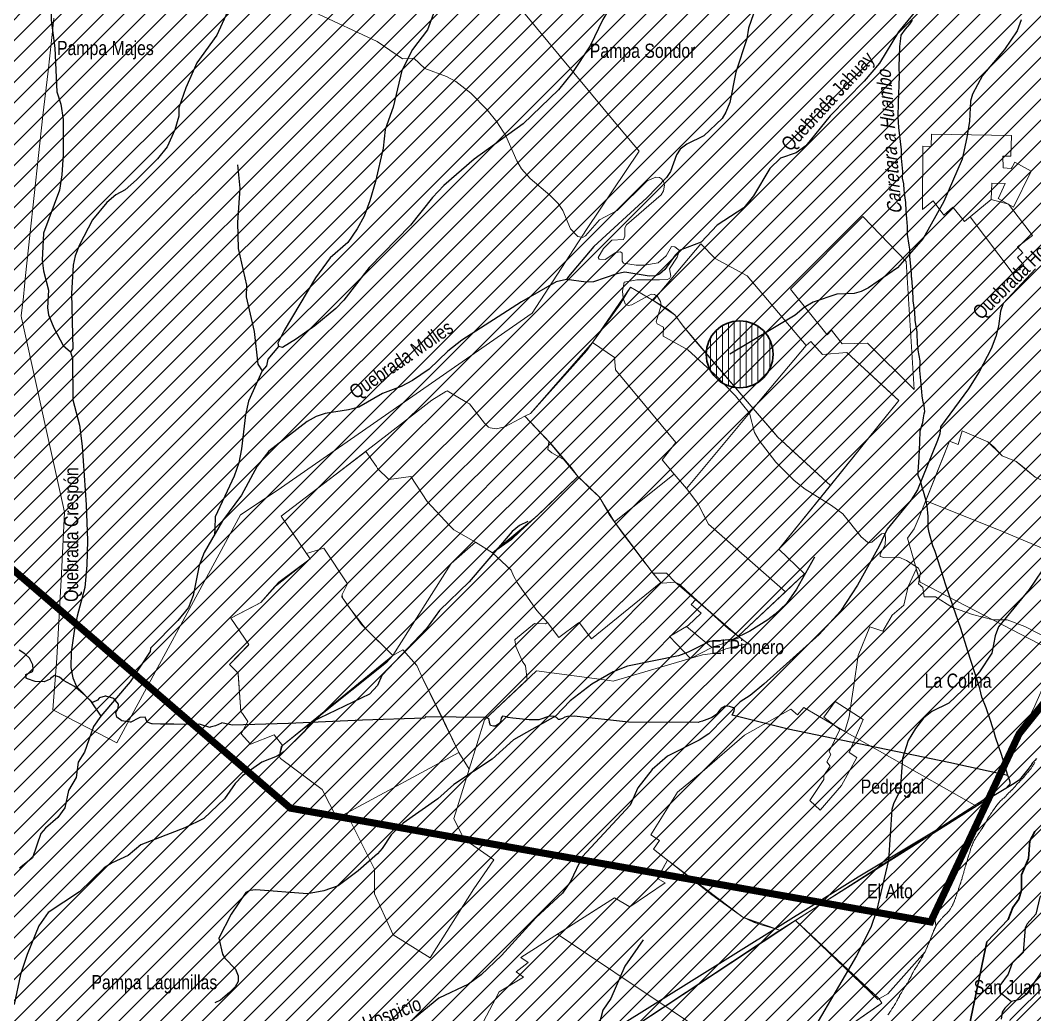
# Model space of a CAD drawing. Header units: feet. Extents: x -72 to 1107026, y -16 to 8357890.
# Drawn here: x 783136 to 804610, y 8184341 to 8205397 of the extents above; entities that cross this region are included whole.
import ezdxf

# ---------------------------------------------------------------- set-up
doc = ezdxf.new("R2010")
doc.units = ezdxf.units.FT
doc.header["$LTSCALE"] = 10
doc.header["$MEASUREMENT"] = 0
doc.linetypes.add('DASHED2', pattern=[0.375, 0.25, -0.125])
for name, color, linetype in [('AUTODEMA-inf. cofopri-Rural-PSAD', 190, 'CONTINUOUS'), ('FDO HUACAN-PERITO-COORD', 3, 'CONTINUOUS'), ('VIA-AFIRMADA', 20, 'CONTINUOUS'), ('VIA-ASFALTADA', 1, 'CONTINUOUS'), ('VIAS_SIN AFIRMAR', 31, 'CONTINUOUS')]:
    doc.layers.add(name, color=color, linetype=linetype)
for name, color, linetype, lineweight in [('CURVAS_PERU_500_PSAD-18', 23, 'CONTINUOUS', 5), ('digit-Peritaje_POLÍGONOS', 7, 'CONTINUOUS', 5), ('digit-Peritaje_POLÍGONOS2', 7, 'CONTINUOUS', 5), ('digit-Peritaje_SECCIÓN F', 7, 'CONTINUOUS', 5), ('Hidrografia-IGN-QUEBRADAS', 151, 'CONTINUOUS', 25), ('Hidrografia-IGN-RIOS', 162, 'CONTINUOUS', 30), ('INEI-DIS-AREQ', 252, 'CONTINUOUS', 9), ('Texto Toponimia IGN', 251, 'CONTINUOUS', 0), ('TEXTOS', 7, 'CONTINUOUS', 5)]:
    doc.layers.add(name, color=color, linetype=linetype, lineweight=lineweight)
doc.styles.add('ARIAL', font='arial.ttf')
doc.styles.add('SWILL721', font='swissi.ttf')

msp = doc.modelspace()

# ---------------------------------------------------------------- hatches: boundary and pattern name
at = {"layer": 'AUTODEMA-inf. cofopri-Rural-PSAD', "lineweight": 5}
h = msp.add_hatch(dxfattribs=at)
h.set_pattern_fill('ANSI31', color=256, scale=2500)
h.paths.add_polyline_path([(753238, 8156793), (753322, 8156780), (753238, 8156793), (761252, 8177664), (761485, 8177877), (761891, 8178033), (762006, 8178099), (762145, 8178160), (762278, 8178215), (762392, 8178274), (762497, 8178357), (762589, 8178469), (762675, 8178563), (762762, 8178662), (762856, 8178741), (762966, 8178847), (763062, 8178931), (763167, 8179043), (763215, 8179157), (763254, 8179284), (763292, 8179406), (763323, 8179543), (763341, 8179672), (763349, 8179797), (763400, 8179962), (763448, 8180102), (763499, 8180234), (763573, 8180363), (763635, 8180490), (763719, 8180589), (763826, 8180681), (763928, 8180774), (764019, 8180866), (764121, 8180950), (764228, 8181026), (764338, 8181097), (764444, 8181168), (764559, 8181213), (764712, 8181269), (764839, 8181335), (764956, 8181398), (765071, 8181451), (765175, 8181550), (765244, 8181660), (765315, 8181776), (765354, 8181893), (765389, 8182013), (765390, 8182140), (765377, 8182262), (765342, 8182396), (765286, 8182546), (765225, 8182684), (765197, 8182808), (765187, 8182943), (765170, 8183067), (765142, 8183205), (765114, 8183355), (765122, 8183484), (765143, 8183642), (765150, 8183779), (765168, 8183908), (765199, 8184028), (765243, 8184165), (765278, 8184310), (765332, 8184449), (765386, 8184576), (765432, 8184714), (765467, 8184853), (765513, 8184978), (765575, 8185115), (765661, 8185237), (765751, 8185338), (765852, 8185419), (765985, 8185503), (766099, 8185572), (766232, 8185655), (766299, 8185789), (767271, 8186800), (767271, 8186947), (767297, 8187069), (767333, 8187214), (767379, 8187334), (767466, 8187468), (767519, 8187582), (767578, 8187702), (767631, 8187831), (767690, 8187961), (767739, 8188095), (767779, 8188220), (767853, 8188349), (767930, 8188476), (768029, 8188550), (768144, 8188601), (768268, 8188621), (768396, 8188684), (768525, 8188666), (768648, 8188684), (768729, 8188803), (768760, 8188933), (768775, 8189055), (768816, 8189187), (768865, 8189314), (768913, 8189448), (768946, 8189596), (769010, 8189708), (769110, 8189804), (769242, 8189855), (769369, 8189839), (769435, 8190402), (769242, 8190676), (768955, 8190796), (768850, 8191044), (768727, 8191405), (768791, 8192051), (769355, 8193016), (769774, 8193584), (769715, 8193854), (770015, 8194180), (770358, 8194460), (770593, 8194855), (771149, 8195508), (771339, 8195882), (771620, 8196321), (772139, 8196529), (772271, 8196571), (772518, 8196829), (772893, 8197299), (773001, 8197468), (773083, 8197912), (773128, 8198271), (773053, 8198668), (772961, 8199048), (772784, 8199431), (772552, 8199747), (772403, 8199923), (772344, 8200269), (772420, 8200524), (772438, 8201124), (772378, 8201509), (772320, 8201525), (771949, 8202389), (771948, 8203291), (771835, 8204086), (771949, 8205175), (771912, 8205868), (771936, 8206678), (771927, 8207524), (771977, 8207815), (772140, 8208229), (772310, 8208881), (772199, 8209183), (771898, 8209610), (771718, 8210093), (771643, 8210618), (770734, 8212243), (770420, 8212760), (770332, 8213330), (770439, 8213909), (770573, 8214159), (770693, 8214428), (770826, 8214682), (770933, 8214964), (771027, 8215231), (771060, 8215528), (771028, 8215800), (771023, 8215945), (771008, 8216090), (770944, 8216217), (770904, 8216392), (770519, 8217145), (770239, 8217796), (770023, 8218086), (769663, 8218545), (769449, 8218924), (769225, 8219439), (769296, 8219810), (769534, 8220281), (769800, 8220721), (770123, 8220961), (770236, 8221108), (770301, 8221212), (770355, 8221316), (770388, 8221417), (770506, 8221516), (770614, 8221596), (770683, 8221720), (770695, 8221911), (770696, 8222074), (770699, 8222211), (770790, 8222424), (770811, 8222568), (770823, 8222774), (770781, 8222973), (770744, 8223095), (770724, 8223248), (770687, 8223365), (770609, 8223513), (770566, 8223607), (770536, 8223648), (770519, 8223803), (770420, 8224061), (770417, 8224114), (770411, 8224346), (770326, 8224585), (770246, 8224784), (770250, 8224878), (770152, 8225049), (770105, 8225286), (769944, 8225912), (769917, 8226101), (769939, 8226683), (769870, 8226978), (769847, 8227388), (769974, 8227697), (770102, 8227836), (770156, 8227935), (770134, 8228072), (770014, 8228391), (770087, 8228555), (770259, 8228867), (770494, 8228977), (770568, 8228972), (770670, 8228991), (770967, 8229392), (771170, 8229797), (771390, 8230281), (771541, 8230796), (771638, 8231110), (771649, 8231265), (771605, 8231522), (771627, 8231763), (771687, 8231964), (771722, 8232157), (771735, 8232337), (771693, 8232515), (771625, 8232625), (771600, 8233022), (771587, 8233284), (771570, 8233434), (771556, 8233673), (771538, 8233961), (771479, 8234294), (771495, 8234446), (771537, 8234647), (771589, 8234753), (771628, 8234908), (771626, 8235023), (771663, 8235221), (771705, 8235358), (771731, 8235452), (771806, 8235660), (771892, 8235916), (771915, 8235992), (771929, 8236129), (771913, 8236376), (771884, 8236602), (771862, 8236752), (771822, 8236938), (771796, 8237134), (771804, 8237182), (771883, 8237286), (771904, 8237405), (771913, 8237507), (771903, 8237629), (771894, 8237698), (771889, 8237802), (771827, 8237968), (771792, 8238039), (771813, 8238197), (771839, 8238311), (771838, 8238486), (771839, 8238639), (771824, 8238728), (771772, 8238886), (771717, 8239024), (771631, 8239192), (771615, 8239378), (771621, 8239502), (771614, 8239619), (771605, 8239731), (771569, 8239792), (771550, 8239932), (771551, 8240029), (771481, 8240238), (771522, 8240563), (771488, 8241022), (771468, 8241305), (820278, 8241691), (830577, 8202812), (830340, 8202672), (830000, 8202586), (829662, 8202548), (829318, 8202317), (829158, 8201793), (829053, 8201507), (828905, 8201367), (828322, 8201192), (827978, 8200961), (827919, 8200578), (827797, 8199716), (827643, 8199383), (827293, 8198961), (826996, 8198681), (826979, 8198104), (826868, 8197578), (826760, 8197196), (826743, 8196619), (826868, 8195942), (827189, 8195377), (827277, 8195085), (827159, 8194367), (827146, 8193935), (827234, 8193643), (827319, 8193256), (827453, 8192915), (827398, 8192676), (827291, 8192294), (827132, 8191818), (827119, 8191385), (827194, 8190661), (827090, 8190376), (826836, 8189950), (826722, 8189328), (826756, 8188846), (826641, 8188224), (826583, 8187889), (826334, 8187608), (826127, 8187133), (825918, 8186561), (825905, 8186129), (826032, 8185548), (825868, 8184879), (825858, 8184542), (825847, 8184158), (826032, 8183912), (826069, 8183526), (826047, 8182805), (826078, 8182227), (826108, 8181600), (826048, 8181217), (825801, 8180984), (825747, 8180793), (825636, 8180315), (825796, 8179204), (825684, 8178678), (825668, 8178149), (825657, 8177765), (825548, 8177335), (825244, 8176815), (825086, 8176386), (824977, 8175956), (824725, 8175579), (824520, 8175152), (824114, 8174443), (823712, 8173877), (823407, 8173357), (823324, 8172960), (823317, 8172729), (823307, 8172399), (823238, 8171852), (823314, 8171473), (823304, 8171154), (823327, 8170950), (823289, 8170632), (823310, 8170370), (823402, 8170016), (823586, 8169548), (823710, 8169280), (823662, 8168785), (823750, 8168195), (823303, 8168147), (822930, 8167996), (822690, 8167863), (822198, 8167624), (822071, 8167460), (821892, 8167381), (821672, 8167229), (821518, 8167084), (821383, 8166920), (821310, 8166661), (821229, 8166477), (821265, 8166226), (821329, 8166168), (821371, 8165998), (821374, 8165793), (821214, 8165770), (821034, 8165673), (820575, 8165630), (820470, 8165568), (820330, 8165544), (820169, 8165484), (819982, 8165480), (819805, 8165485), (819700, 8165414), (819649, 8165285), (819644, 8165108), (819667, 8164939), (819671, 8164762), (819732, 8164620), (819765, 8164469), (819741, 8164302), (819684, 8164248), (819479, 8164273), (819273, 8164260), (819038, 8164211), (818867, 8164134), (818823, 8164107), (818741, 8164036), (818708, 8164001), (818677, 8163932), (818710, 8163874), (818719, 8163764), (818731, 8163685), (818688, 8163660), (818637, 8163650), (818578, 8163656), (818522, 8163649), (818440, 8163596), (818419, 8163540), (818393, 8163433), (818298, 8163327), (818245, 8163363), (818164, 8163435), (818136, 8163489), (818129, 8163542), (818096, 8163606), (818046, 8163683), (817988, 8163732), (817894, 8163801), (817840, 8163741), (817832, 8163692), (817948, 8163198), (817963, 8163142), (817897, 8163112), (817789, 8163046), (817781, 8162998), (817730, 8162927), (817678, 8162897), (817592, 8162870), (817454, 8162902), (817393, 8162912), (817340, 8162910), (817312, 8162864), (817276, 8162829), (817252, 8162781), (817206, 8162736), (817116, 8162650), (817080, 8162604), (816998, 8162546), (816927, 8162529), (816831, 8162586), (816762, 8162655), (816699, 8162684), (816646, 8162707), (816575, 8162751), (816511, 8162744), (816411, 8162673), (816342, 8162595), (816313, 8162529), (816262, 8162412), (816108, 8162337), (816052, 8162315), (815981, 8162315), (815917, 8162285), (815807, 8162276), (815739, 8162310), (815638, 8162382), (815595, 8162443), (815534, 8162451), (815488, 8162492), (815433, 8162536), (815341, 8162496), (815286, 8162397), (815285, 8162290), (815182, 8162139), (815129, 8162124), (815020, 8162160), (814969, 8162143), (814915, 8162151), (814818, 8162129), (814661, 8162171), (814608, 8162204), (814465, 8162246), (814361, 8162265), (814167, 8162243), (813989, 8162194), (813856, 8162085), (813702, 8161985), (813124, 8161923), (812911, 8161706), (812856, 8161618), (812749, 8161540), (812492, 8161534), (812443, 8161524), (812367, 8161515), (812252, 8161510), (812150, 8161471), (812066, 8161443), (811936, 8161388), (811813, 8161338), (811757, 8161367), (811669, 8161438), (811510, 8161415), (811342, 8161337), (811245, 8161204), (811131, 8161124), (810849, 8161076), (810322, 8160943), (809995, 8160714), (809741, 8160678), (809493, 8160697), (809213, 8160705), (808932, 8160676), (808648, 8160621), (808530, 8160579), (808408, 8160546), (808227, 8160477), (808120, 8160465), (808005, 8160428), (807949, 8160451), (807748, 8160486), (807591, 8160502), (807337, 8160435), (807016, 8160247), (806896, 8160192), (806747, 8160074), (806681, 8160046), (806538, 8159999), (806377, 8159904), (806147, 8159906), (805415, 8159960), (805112, 8159977), (804565, 8160002), (804080, 8160025), (803956, 8160045), (803836, 8160005), (803684, 8159964), (803497, 8159761), (803367, 8159762), (803227, 8159787), (802920, 8159966), (802800, 8159994), (802680, 8160027), (802548, 8160058), (802424, 8160101), (802312, 8160152), (802195, 8160221), (802083, 8160290), (801956, 8160316), (801818, 8160295), (801688, 8160293), (801556, 8160247), (801423, 8160212), (801291, 8160159), (801159, 8160106), (800787, 8160136), (800463, 8160229), (800277, 8160263), (800072, 8160269), (799744, 8160251), (799483, 8160249), (799221, 8160248), (798949, 8160191), (798686, 8160152), (798410, 8160168), (798290, 8160204), (798148, 8160212), (798023, 8160253), (797876, 8160243), (797751, 8160192), (797611, 8160213), (797496, 8160274), (797323, 8160236), (797183, 8160081), (797053, 8159952), (796859, 8159878), (796714, 8159805), (796661, 8159693), (796625, 8159558), (796551, 8159432), (796413, 8159345), (796273, 8159351), (796136, 8159369), (796011, 8159432), (795892, 8159481), (795767, 8159545), (795647, 8159580), (795531, 8159639), (795391, 8159662), (795256, 8159634), (795083, 8159561), (794973, 8159508), (794881, 8159383), (794743, 8159228), (794634, 8159150), (794486, 8159150), (794377, 8159214), (794229, 8159227), (794087, 8159186), (793965, 8159158), (793830, 8159143), (793685, 8159172), (793580, 8159268), (793535, 8159388), (793533, 8159520), (793530, 8159657), (793548, 8159797), (793528, 8160067), (793457, 8160189), (793366, 8160285), (793249, 8160375), (793130, 8160431), (792862, 8160424), (792730, 8160378), (792470, 8160226), (792221, 8160229), (792150, 8160361), (792025, 8160394), (791895, 8160369), (791742, 8160344), (791615, 8160278), (791345, 8160296), (791121, 8160303), (791002, 8160353), (790927, 8160356), (790776, 8160295), (790573, 8160086), (790487, 8160014), (790335, 8159935), (790156, 8159875), (789933, 8159891), (789628, 8159994), (789403, 8160091), (789337, 8160215), (789139, 8160376), (788987, 8160391), (788855, 8160613), (788850, 8160750), (788898, 8160900), (788728, 8161037), (788593, 8161048), (788476, 8161094), (788331, 8161107), (788207, 8161079), (788072, 8161089), (787996, 8161188), (787900, 8161371), (787828, 8161534), (787714, 8161613), (787483, 8161754), (787368, 8161805), (787254, 8161881), (787122, 8161935), (787007, 8162011), (786888, 8162072), (786771, 8162121), (786667, 8162202), (786552, 8162248), (786425, 8162271), (786298, 8162223), (786203, 8162137), (786107, 8162061), (786051, 8162173), (786043, 8162338), (786150, 8162401), (786275, 8162485), (786339, 8162597), (786237, 8162665), (786110, 8162638), (785990, 8162577), (785868, 8162597), (785746, 8162615), (785622, 8162654), (785500, 8162672), (785362, 8162654), (785199, 8162603), (785082, 8162565), (784960, 8162540), (784835, 8162500), (784720, 8162436), (784596, 8162358), (784484, 8162277), (784379, 8162190), (784275, 8162114), (784160, 8162036), (784043, 8161954), (783938, 8161886), (783826, 8161812), (783699, 8161747), (783582, 8161693), (783449, 8161676), (783342, 8161607), (783271, 8161452), (783225, 8161328), (783179, 8161206), (783138, 8161082), (783097, 8160957), (783061, 8160830), (782974, 8160718), (782855, 8160675), (782725, 8160670), (782582, 8160648), (782463, 8160615), (782353, 8160549), (782259, 8160460), (782078, 8160260), (782029, 8160143), (781968, 8160031), (781907, 8159917), (781846, 8159810), (781751, 8159699), (781639, 8159610), (781573, 8159503), (781506, 8159396), (781422, 8159300), (781295, 8159285), (781170, 8159283), (781058, 8159227), (781035, 8159095), (780966, 8158947), (780910, 8158818), (780843, 8158678), (780719, 8158676), (780643, 8158773), (780548, 8158676), (780492, 8158534), (780489, 8158409), (780563, 8158292), (780456, 8158221), (780372, 8158130), (780275, 8158051), (780148, 8158062), (780033, 8158141), (779893, 8158142), (779769, 8158106), (779649, 8158042), (779555, 8157953), (779448, 8157872), (779391, 8157763), (779345, 8157649), (779294, 8157529), (779236, 8157415), (779123, 8157309), (778981, 8157250), (778859, 8157212), (778734, 8157164), (778607, 8157144), (778479, 8157144), (778332, 8157180), (778375, 8156898), (778164, 8156936), (778158, 8156802), (778130, 8156675), (778140, 8156545), (778112, 8156426), (778050, 8156319), (778063, 8156169), (777986, 8156065), (777961, 8155941), (777902, 8155786), (777843, 8155676), (777795, 8155562), (777705, 8155466), (777593, 8155359), (777509, 8155263), (777417, 8155159), (777305, 8155070), (777239, 8154938), (777216, 8154806), (777159, 8154686), (777093, 8154552), (777034, 8154440), (776983, 8154298), (776922, 8154161), (776873, 8154016), (776779, 8153937), (776659, 8153838), (776605, 8153711), (776592, 8153572), (776612, 8153434), (776630, 8153310), (776609, 8153183), (776586, 8153051), (776545, 8152921), (776515, 8152794), (776494, 8152637), (776486, 8152507), (776478, 8152344), (776437, 8152225), (776573, 8151681), (776106, 8151111), (775463, 8150015), (775273, 8149577), (775253, 8149427), (774951, 8149779), (774716, 8150004), (774511, 8150120), (774293, 8150189), (774009, 8150343), (773986, 8150653), (773898, 8150715), (773679, 8150366), (773524, 8150449), (773583, 8150865), (773302, 8151090), (773079, 8151190), (772903, 8151351), (772690, 8151485), (772613, 8151651), (772759, 8151759), (772737, 8151864), (772352, 8152136), (772085, 8152058), (771824, 8152119), (771653, 8152170), (771611, 8152333), (771212, 8152458), (770986, 8152496), (770745, 8152533), (770505, 8152618), (770212, 8152721), (769864, 8152789), (769676, 8152849), (769529, 8152895), (769298, 8152965), (769056, 8153020), (768826, 8153067), (768593, 8153122), (768350, 8153228), (768122, 8153296), (767859, 8153352), (767629, 8153412), (767406, 8153493), (767171, 8153558), (766938, 8153643), (766714, 8153723), (766443, 8153849), (766241, 8153940), (766040, 8153990), (765798, 8154065), (765568, 8154146), (765335, 8154198), (765105, 8154273), (764987, 8154344), (764570, 8154454), (764357, 8154514), (764080, 8154590), (763867, 8154638), (763662, 8154698), (763479, 8154729), (763070, 8154817), (762778, 8154929), (762461, 8154975), (762334, 8155019), (762093, 8155094), (761838, 8155171), (761596, 8155180), (761345, 8155237), (761116, 8155269), (760846, 8155361), (760587, 8155419), (760351, 8155487), (760119, 8155512), (759916, 8155493), (759629, 8155574), (759372, 8155594), (759166, 8155611), (758956, 8155664), (758687, 8155803), (758456, 8155889), (758210, 8155960), (757946, 8156005), (757689, 8156063), (757532, 8156107), (757276, 8156170), (757050, 8156236), (756864, 8156260), (756611, 8156328), (756385, 8156381), (756113, 8156398), (755975, 8156433), (755622, 8156463), (755391, 8156486), (755152, 8156526), (754896, 8156606), (754586, 8156660), (754380, 8156712), (754159, 8156752), (753964, 8156794), (753322, 8156780)])
at = {"layer": 'TEXTOS', "lineweight": 5}
h = msp.add_hatch(dxfattribs=at)
h.set_pattern_fill('ANSI31', color=256, scale=1000, angle=45)
edge = h.paths.add_edge_path()
edge.add_arc((798365, 8198325), 708, 0, 360)
edge = h.paths.add_edge_path()
edge.add_arc((796464, 8183249), 708, 0, 360)
edge = h.paths.add_edge_path()
edge.add_arc((808910, 8177298), 708, 0, 360)

# ---------------------------------------------------------------- linework, layer by layer
at = {"layer": 'CURVAS_PERU_500_PSAD-18'}
msp.add_lwpolyline([(789354, 8205572), (790690, 8204949), (791224, 8204581), (791466, 8204597), (791700, 8204374), (792157, 8204206), (792357, 8204102), (792670, 8203855), (793020, 8203498), (793223, 8203244), (793412, 8202949), (793644, 8202424), (793744, 8202251), (793927, 8202047), (794349, 8201693), (794525, 8201517), (794619, 8201369), (794783, 8200978), (794939, 8200820), (795037, 8200801), (795104, 8200830), (795396, 8201171), (795770, 8201369), (796409, 8202001), (796593, 8202073), (796668, 8202068), (796709, 8202040), (796755, 8201982), (796771, 8201909), (796751, 8201786), (796704, 8201698), (795966, 8201064), (795931, 8200999), (795933, 8200824), (795906, 8200757), (795661, 8200740), (795484, 8200564), (795366, 8200374), (795391, 8200338), (795514, 8200329), (795742, 8200480), (795840, 8200496), (795879, 8200469), (795875, 8200294), (795902, 8200255), (796173, 8200213), (796347, 8200215), (796641, 8200264), (796809, 8200412), (796920, 8200605), (796992, 8200599), (797088, 8200522), (797044, 8200383), (796879, 8200133), (796906, 8199977), (796883, 8199934), (796839, 8199911), (796664, 8199902), (796189, 8199903), (795922, 8199855), (795884, 8199661), (795900, 8199513), (795942, 8199396), (796007, 8199361), (796080, 8199369), (796492, 8199601), (796565, 8199592), (796624, 8199546), (796692, 8199442), (796701, 8199368), (796594, 8199011), (796617, 8198969), (796749, 8198902), (796746, 8198709), (797267, 8198416), (797840, 8197894), (798276, 8197447), (798576, 8197080), (798679, 8196668), (798780, 8196497), (799131, 8196042), (799515, 8195649), (799753, 8195466), (800306, 8195125), (800548, 8194948), (800940, 8194462), (801071, 8194348), (801117, 8194330), (801165, 8194344), (801370, 8194526), (801435, 8194535), (801454, 8194438), (801443, 8194289), (801341, 8194089), (801342, 8194041), (801414, 8194023), (801737, 8194027), (801896, 8193955), (802148, 8193793), (802191, 8193707), (802149, 8193462), (802240, 8193387), (802270, 8193191), (802512, 8193187), (802871, 8192962), (803295, 8192813), (803731, 8192702), (804030, 8192705), (804402, 8192558), (805202, 8192148)], dxfattribs=at)
at = {"layer": 'digit-Peritaje_POLÍGONOS'}
for points in [[(803124, 8201137), (803692, 8201600), (803700, 8201949), (803985, 8201942), (803847, 8201634), (803840, 8201621), (804161, 8201442), (804538, 8202204), (804189, 8202395), (804131, 8202290), (804113, 8202258), (803943, 8202270), (803939, 8202521), (804106, 8202523), (804121, 8202960), (802424, 8202987), (802420, 8202726), (802243, 8202729), (802234, 8201415), (802234, 8201393), (802436, 8201555), (802459, 8201573), (802689, 8201270), (802880, 8201442), (803124, 8201137)], [(804153, 8200027), (804383, 8200213), (804245, 8200377), (804340, 8200457), (804359, 8200474), (804247, 8200597), (804567, 8200841), (804096, 8201446), (804053, 8201502), (803692, 8201600), (803246, 8201236), (804153, 8200027)], [(800217, 8198734), (800307, 8198835), (800533, 8198544), (800533, 8198544), (801070, 8198560), (802045, 8197594), (802058, 8197581), (801891, 8200292), (800973, 8201243), (799442, 8199706), (800217, 8198734)], [(793814, 8197013), (793846, 8197030), (793933, 8197074), (795127, 8198402), (795834, 8199387), (796055, 8199748), (796532, 8199461), (797539, 8200664), (797844, 8200351), (798526, 8199985), (799775, 8198512), (799874, 8198597), (800116, 8198318), (800632, 8198365), (801736, 8197348), (799197, 8194197), (799737, 8193675), (798333, 8192356), (796999, 8193503), (796817, 8193690), (796526, 8193691), (796431, 8193814), (796336, 8193939), (796231, 8194078), (795959, 8194437), (795605, 8194929), (795391, 8195304), (795196, 8195492), (795002, 8195680), (794940, 8195740), (794806, 8195923), (794355, 8196447), (793814, 8197013)], [(805099, 8192008), (806084, 8194408), (806102, 8194483), (805816, 8194731), (805894, 8194904), (805325, 8195408), (804618, 8195720), (804310, 8195984), (804217, 8196052), (803922, 8196174), (803742, 8196365), (803617, 8196473), (803075, 8196705), (802993, 8196415), (802808, 8196487), (802165, 8194877), (802058, 8194631), (801916, 8194433), (802188, 8193501), (805097, 8191990)], [(791815, 8185542), (792738, 8187006), (793158, 8187619), (792525, 8188062), (792310, 8188495), (792965, 8190588), (794063, 8191620), (795609, 8191415), (795684, 8191405), (797575, 8191958), (797846, 8191998), (798071, 8192088), (798537, 8192201), (798129, 8192510), (797085, 8193457), (796999, 8193503), (796733, 8193479), (796696, 8193490), (796509, 8193711), (795885, 8194535), (795605, 8194929), (795391, 8195304), (795002, 8195680), (794940, 8195740), (794191, 8195008), (793720, 8194576), (793532, 8194405), (793129, 8194121), (792771, 8194347), (792254, 8193895), (791020, 8191945), (790950, 8191868), (790885, 8191799), (788686, 8190042), (788661, 8190015), (788616, 8189812), (788644, 8189769), (789526, 8189110), (789836, 8188501), (790042, 8188606), (790631, 8187426), (790635, 8186901), (790993, 8186111), (791032, 8186033), (791815, 8185542)], [(803375, 8188758), (803685, 8189039), (804582, 8190815), (805097, 8191990), (802188, 8193501), (802101, 8193774), (801933, 8193408), (801838, 8193014), (801595, 8192801), (801398, 8192462), (801123, 8192554), (800875, 8191945), (800781, 8191313), (800741, 8191038), (800683, 8190651), (800603, 8190388), (800589, 8190339), (803375, 8188758)], [(799218, 8186129), (803375, 8188758), (800589, 8190339), (799723, 8190848), (799590, 8190689), (799447, 8190809), (798470, 8190262), (797571, 8189481), (797050, 8189055), (796481, 8188149), (796667, 8188032), (796538, 8187844), (797772, 8186882), (798430, 8186406), (798673, 8186294), (799218, 8186129)], [(799547, 8186337), (801289, 8184661), (801500, 8184785), (802292, 8185671), (802514, 8186220), (802506, 8186335), (802474, 8186410), (802796, 8187214), (803043, 8187831), (803461, 8188607), (803530, 8188898), (799547, 8186337)], [(792881, 8182448), (793267, 8182189), (799218, 8186129), (798830, 8186246), (798430, 8186406), (796837, 8187611), (796649, 8187274), (796623, 8187228), (796788, 8187136), (796040, 8186623), (795717, 8186818), (793729, 8185551), (793889, 8185447), (793633, 8185252), (793789, 8185137), (793270, 8184822), (792595, 8183544), (792881, 8182448)], [(800232, 8183791), (801341, 8184566), (801372, 8184587), (801319, 8184678), (800418, 8185499), (799547, 8186337), (793407, 8182281)]]:
    msp.add_lwpolyline(points, dxfattribs=at)
msp.add_lwpolyline([(788686, 8190042), (788509, 8190264), (788010, 8190071), (787811, 8190288), (787950, 8190551), (787838, 8190718), (787807, 8190763), (787750, 8191541), (787748, 8191575), (787565, 8191759), (787958, 8192160), (787971, 8192177), (787591, 8192740), (788138, 8193018), (788230, 8193068), (788463, 8193340), (788606, 8193497), (789269, 8193993), (788660, 8194895), (789435, 8195487), (790842, 8196568), (791850, 8197355), (792147, 8197535), (792172, 8197550), (792591, 8197306), (792648, 8197276), (792963, 8196866), (793020, 8196807), (793044, 8196784), (793082, 8196765), (793210, 8196749), (793394, 8196788), (793814, 8197013), (794268, 8196538), (794322, 8196481), (794320, 8196409), (794305, 8196306), (794386, 8196238), (794666, 8196086), (794940, 8195740), (794191, 8195008), (793720, 8194576), (793129, 8194121), (792771, 8194347), (792254, 8193895), (791020, 8191945), (790950, 8191868)], close=True, dxfattribs=at)
at = {"layer": 'digit-Peritaje_POLÍGONOS2'}
for points in [[(798652, 8197175), (799775, 8198512), (798526, 8199985), (797844, 8200351), (797539, 8200664), (796532, 8199461), (796848, 8199271), (796989, 8199163), (797168, 8198922), (797439, 8198597), (798652, 8197175)], [(796726, 8196090), (796978, 8195789), (797241, 8195480), (798652, 8197175), (797168, 8198922), (796989, 8199163), (796532, 8199461), (796055, 8199748), (795252, 8198577), (795717, 8198258), (795735, 8197993), (797015, 8196457), (796726, 8196090)], [(795713, 8194778), (796978, 8195789), (796726, 8196090), (797015, 8196457), (795735, 8197993), (795717, 8198258), (795252, 8198577), (793933, 8197074), (793814, 8197013), (794322, 8196481), (794940, 8195740), (795391, 8195304), (795713, 8194778)], [(800284, 8195546), (799528, 8196243), (799164, 8196579), (798652, 8197175), (799775, 8198512), (799874, 8198597), (800116, 8198318), (800632, 8198365), (801673, 8197406), (801736, 8197348), (800284, 8195546)], [(799335, 8193297), (798638, 8193908), (797928, 8194530), (797705, 8194726), (797482, 8195162), (797241, 8195480), (798652, 8197176), (799099, 8196652), (799164, 8196579), (800284, 8195546), (799197, 8194197), (799737, 8193675), (799335, 8193297)], [(805773, 8193650), (805454, 8193923), (805277, 8194008), (803844, 8194610), (802304, 8195225), (802808, 8196487), (802993, 8196415), (803075, 8196705), (803617, 8196473), (803894, 8196205), (803922, 8196174), (804217, 8196052), (804618, 8195720), (805325, 8195408), (805894, 8194904), (805816, 8194731), (806102, 8194483), (805773, 8193650)], [(794294, 8192649), (794535, 8192331), (794951, 8192635), (794969, 8192645), (795228, 8192298), (796696, 8193490), (796526, 8193691), (795713, 8194778), (795391, 8195304), (794940, 8195740), (794079, 8194905), (793129, 8194121), (793528, 8193752), (793579, 8193632), (793655, 8193495), (794070, 8192899), (794294, 8192649)], [(795745, 8194732), (796526, 8193691), (796817, 8193690), (796999, 8193503), (797085, 8193457), (797096, 8193448), (797239, 8193318), (797567, 8193020), (797819, 8192797), (798111, 8192546), (798333, 8192356), (799335, 8193297), (798638, 8193908), (797705, 8194726), (797559, 8195010), (797482, 8195162), (797241, 8195480), (796978, 8195789), (795713, 8194778), (795745, 8194732)], [(791020, 8191945), (790362, 8192600), (789958, 8193169), (789944, 8193188), (789949, 8193238), (790063, 8193466), (789563, 8194222), (789194, 8194104), (789269, 8193993), (788535, 8193418), (788230, 8193068), (787591, 8192740), (787971, 8192177), (787565, 8191759), (787748, 8191575), (787807, 8190763), (787838, 8190718), (787950, 8190551), (787811, 8190288), (788010, 8190071), (788509, 8190264), (788686, 8190042), (791020, 8191945)], [(792637, 8189541), (792416, 8189896), (791665, 8191441), (791530, 8191738), (791231, 8192067), (791020, 8191945), (792254, 8193895), (792771, 8194347), (793129, 8194121), (793528, 8193752), (793579, 8193632), (793655, 8193495), (794070, 8192899), (794294, 8192649), (794255, 8192614), (794018, 8192625), (793621, 8192290), (793602, 8192279), (793627, 8192140), (793770, 8191820), (793834, 8191725), (793866, 8191435), (792965, 8190588), (792637, 8189541)], [(797323, 8191884), (797775, 8192114), (798060, 8192212), (798322, 8192309), (798370, 8192328), (798333, 8192356), (797438, 8193132), (797339, 8193029), (797549, 8192843), (797277, 8192582), (796880, 8192350), (797323, 8191884)], [(797775, 8192114), (797239, 8192560), (796880, 8192350), (797323, 8191884), (797775, 8192114)], [(789836, 8188501), (790042, 8188606), (792416, 8189896), (792030, 8190709), (791665, 8191441), (791530, 8191738), (791231, 8192067), (791020, 8191945), (788686, 8190042), (788616, 8189812), (788644, 8189769), (789526, 8189110), (789836, 8188501)], [(799324, 8182828), (794507, 8186047), (795717, 8186818), (796040, 8186623), (796788, 8187136), (796623, 8187228), (796837, 8187611), (798430, 8186406), (799218, 8186129), (799547, 8186337), (801319, 8184678), (801372, 8184587), (800232, 8183791), (800504, 8183571), (799324, 8182828)]]:
    msp.add_lwpolyline(points, dxfattribs=at)
for points in [[(789563, 8194222), (789194, 8194104), (788660, 8194895), (790450, 8196267), (790678, 8195947), (790697, 8195908), (790939, 8195672), (791400, 8195737), (791751, 8195210), (792222, 8194700), (792316, 8194611), (792771, 8194347), (792254, 8193895), (791020, 8191945), (790444, 8192519), (790087, 8192987), (789958, 8193169), (789949, 8193238), (790063, 8193466)], [(814807, 8183462), (805340, 8187874), (804906, 8185045), (804091, 8184231), (803535, 8182424), (801827, 8180479), (803654, 8178594), (805124, 8177442), (806233, 8176889), (807592, 8175998), (810143, 8174871), (814020, 8183631), (814194, 8183359)]]:
    msp.add_lwpolyline(points, close=True, dxfattribs=at)
at = {"layer": 'digit-Peritaje_SECCIÓN F'}
for points in [[(792421, 8207230), (795711, 8203257), (796235, 8202628), (795121, 8200966), (793974, 8199199), (788573, 8195443), (787795, 8194924), (785178, 8190097)], [(785178, 8190097), (784361, 8190523), (783822, 8190796), (783911, 8191889), (784009, 8193682), (784070, 8194979), (784035, 8195144), (783666, 8196799), (783508, 8197539), (783163, 8199098), (783155, 8199139), (783200, 8199540), (783245, 8199990), (783337, 8200838), (783616, 8203382), (783725, 8204317), (783829, 8205295), (783845, 8205443)]]:
    msp.add_lwpolyline(points, dxfattribs=at)
at = {"layer": 'FDO HUACAN-PERITO-COORD', "linetype": 'DASHED2', "const_width": 150}
msp.add_lwpolyline([(812232, 8205872), (811835, 8202194), (809086, 8196304), (804280, 8190287), (802408, 8186305), (788854, 8188714), (781150, 8195340), (776109, 8203248), (774865, 8207658)], dxfattribs=at)
at = {"layer": 'Hidrografia-IGN-QUEBRADAS'}
for p, q in [((794743, 8199971), (794697, 8199907)), ((787255, 8194631), (787249, 8194513))]:
    msp.add_line(p, q, dxfattribs=at)
for points in [[(784488, 8209406), (783915, 8207966), (783908, 8207743), (783840, 8207610), (783835, 8207361), (783765, 8207123), (783787, 8205398), (783866, 8204804), (783907, 8203880), (783991, 8203618), (784040, 8203297), (784042, 8202547), (784015, 8202123), (783963, 8201803), (783628, 8200889), (783599, 8200315), (783626, 8200092), (783735, 8199682), (783712, 8199309), (783735, 8199161), (783844, 8198882), (784045, 8198508), (784195, 8198376)], [(797003, 8207950), (796683, 8207082), (796460, 8206635), (796225, 8206312), (795586, 8205610), (795471, 8205417), (795202, 8204853), (794826, 8204293), (794531, 8203921), (793778, 8203203), (792745, 8202455), (792105, 8201896), (791865, 8201642), (791397, 8201056), (790524, 8200162), (789984, 8199473), (789813, 8199291), (789369, 8198927), (788983, 8198650), (788683, 8198470), (788604, 8198488)], [(802122, 8205632), (801724, 8205151), (801325, 8204488), (800998, 8204110), (800281, 8203377), (799762, 8202738), (799561, 8202590), (799231, 8202478), (799003, 8202262), (798657, 8201682), (798455, 8201428), (797890, 8201062), (797546, 8200702), (797106, 8200532), (797001, 8200425), (796779, 8200123), (796670, 8200021), (796576, 8199988), (796451, 8199981), (795934, 8200063), (795763, 8200028), (795268, 8199857), (795118, 8199854), (794697, 8199907), (794479, 8199859), (793745, 8199432), (792481, 8198623), (792185, 8198394), (791794, 8198008), (791441, 8197771), (791198, 8197642), (790801, 8197493), (790302, 8197208), (790086, 8197149), (789592, 8197071), (789401, 8197011), (789206, 8196900), (788396, 8196272), (788150, 8195958), (787821, 8195341), (787416, 8194801), (787027, 8194131), (786921, 8193851), (786795, 8193214), (786693, 8192960), (786471, 8192690), (785890, 8192105), (785886, 8192032), (785459, 8191386), (784843, 8190663), (784682, 8190441), (784492, 8189899), (784362, 8189687), (784316, 8189366), (784157, 8189085), (784080, 8188720), (783931, 8188520), (783668, 8188290), (783572, 8188175), (783391, 8187659), (783116, 8187445)], [(787561, 8205670), (787295, 8205080), (786871, 8204493), (786642, 8203966), (786495, 8203541), (786494, 8203367), (786410, 8203079), (786244, 8202716), (786038, 8202465), (785598, 8202022), (785353, 8201808), (785156, 8201699), (784965, 8201539), (784662, 8201175), (784388, 8200641), (784297, 8200408), (784255, 8200213), (784221, 8199615), (784245, 8198440), (784195, 8198376)], [(791902, 8205594), (791753, 8205197), (791436, 8204779), (791213, 8204333), (791028, 8203555), (790859, 8203086), (790820, 8202688), (790654, 8201982), (790535, 8201574), (790412, 8201247), (790270, 8200983), (790072, 8200694), (789695, 8200368), (789384, 8199946), (788724, 8198826), (788587, 8198559), (788604, 8198488)], [(798710, 8205676), (798548, 8205230), (798518, 8205007), (798282, 8204296), (798153, 8203659), (798074, 8203449), (797997, 8203320), (797607, 8202948), (797248, 8202771), (797105, 8202671), (797027, 8202545), (796899, 8202192), (796815, 8202068), (796396, 8201640), (795277, 8200604), (794743, 8199971)], [(804324, 8205408), (804239, 8205174), (803972, 8204782), (803503, 8204230), (803294, 8203832), (803254, 8203688), (803230, 8203264), (803177, 8202918), (803075, 8202454), (802685, 8201561), (802247, 8200776), (801708, 8200153), (801089, 8199730), (800934, 8199651), (800789, 8199610), (800418, 8199600), (799923, 8199427), (799727, 8199318), (799540, 8199152), (798156, 8198329)], [(787734, 8202337), (787784, 8201840), (787735, 8201117), (787746, 8200568), (787924, 8199788), (787917, 8199539), (788087, 8198809), (788164, 8198114), (788258, 8197973)], [(804626, 8200133), (803944, 8199403), (803885, 8199239), (803844, 8198917), (803788, 8198699), (803692, 8198441), (803434, 8197956), (803210, 8197595), (802617, 8196787), (802601, 8196638), (802553, 8196496), (802129, 8195454), (801992, 8195246), (801488, 8194625), (801321, 8194262), (800856, 8193433), (800502, 8192888), (800050, 8192388), (798878, 8191337), (798589, 8191097), (798376, 8190969), (797712, 8190290), (797504, 8190151), (796836, 8189813), (796514, 8189536), (796209, 8189142), (796044, 8188780), (795029, 8187683), (794784, 8187163), (794616, 8186916), (794046, 8186391), (793322, 8185597), (792889, 8185182), (792627, 8184989), (791995, 8184692), (791358, 8184169)], [(784195, 8198376), (784239, 8198233), (784251, 8197359), (784388, 8196827), (784445, 8196381), (784533, 8195134), (784557, 8194384), (784543, 8193859), (784500, 8193386), (784339, 8192783), (784279, 8192464), (784216, 8192018), (784205, 8191694), (784248, 8191473), (784327, 8191291), (784623, 8190987), (784843, 8190663)], [(788604, 8198488), (788378, 8198221), (788347, 8198081), (788258, 8197973)], [(788258, 8197973), (787970, 8197335), (787906, 8197042), (787820, 8196323), (787763, 8196028), (787662, 8195746), (787261, 8194885), (787255, 8194631)], [(793883, 8194783), (793702, 8194700), (793550, 8194569), (792641, 8193505), (792007, 8192903), (791733, 8192516), (790786, 8191520), (790696, 8191314), (790527, 8191131), (789290, 8190534), (789147, 8190331), (788719, 8189911), (788572, 8189816), (788247, 8189688), (787842, 8189396), (787685, 8189235), (787460, 8188909), (787024, 8188497), (786622, 8188296), (785690, 8187935), (785421, 8187713), (785081, 8187556), (784913, 8187449), (784391, 8186946), (783725, 8186505), (783525, 8186220), (783280, 8185618), (783138, 8185191), (783003, 8184555)], [(799950, 8194028), (799567, 8193354), (799354, 8193046), (799119, 8192822), (798958, 8192704), (798579, 8192461), (798218, 8192289), (797723, 8192243), (797277, 8192017), (797067, 8191938), (795990, 8191723), (795689, 8191599), (795234, 8191337), (794778, 8190989), (794468, 8190664), (793576, 8190161), (793123, 8189752), (792311, 8189212), (791978, 8188911), (791239, 8188397), (790990, 8188152), (790797, 8187861), (790697, 8187749), (790286, 8187384), (789867, 8187068), (789561, 8186962), (789217, 8186899), (788122, 8186987), (787998, 8186974), (787911, 8186926), (787603, 8186471), (787341, 8185962), (787415, 8185621), (787467, 8185536), (787692, 8185304), (787746, 8185165), (787748, 8185041), (787685, 8184934), (787563, 8184808), (787373, 8184646), (787256, 8184594)], [(804761, 8193737), (804494, 8193345), (803847, 8192551), (803773, 8192366), (803704, 8191999), (803442, 8191604), (803233, 8191355), (802789, 8190939), (802430, 8190763), (802258, 8190619), (802087, 8190404), (801935, 8190146), (801810, 8189767), (801760, 8189095), (801620, 8188803), (801587, 8188683), (801518, 8187611), (801263, 8186541), (801143, 8186186), (800837, 8185585), (799975, 8184120)], [(809397, 8191537), (809103, 8191132), (808761, 8190803), (808635, 8190648), (808577, 8190355), (808338, 8189975), (808265, 8189816), (808083, 8189013), (807877, 8188671), (807648, 8188406), (807190, 8187945), (806743, 8187585), (806583, 8187362), (806213, 8186739), (805930, 8186390), (805431, 8185898), (804877, 8185433), (804429, 8184772), (804292, 8184665), (804120, 8184617)], [(806712, 8189380), (806448, 8189191), (806192, 8188854), (805838, 8188745), (805718, 8188422), (805530, 8188258), (805369, 8188193), (805213, 8187967), (805111, 8187713), (805100, 8187339), (805068, 8187218), (804717, 8186831), (804637, 8186468), (804452, 8186266), (804407, 8186178), (804367, 8185657), (804135, 8185434), (804045, 8185202), (803870, 8184960), (803855, 8184887), (803871, 8184815), (804120, 8184617)], [(796323, 8185924), (795935, 8185372), (795634, 8184686), (795468, 8184437), (795156, 8183253)], [(804120, 8184617), (803975, 8184479), (803922, 8184395), (803899, 8184247)]]:
    msp.add_lwpolyline(points, dxfattribs=at)
at = {"layer": 'Hidrografia-IGN-RIOS'}
msp.add_lwpolyline([(804751, 8188358), (804610, 8188219), (804505, 8188021), (804476, 8187648), (804328, 8187304), (804334, 8186981), (804276, 8186790), (804145, 8186612), (804052, 8186355), (803598, 8185882), (803227, 8184126)], dxfattribs=at)
at = {"layer": 'INEI-DIS-AREQ'}
msp.add_lwpolyline([(801504, 8184338), (801517, 8184354), (801527, 8184372), (801544, 8184397), (801554, 8184410), (801564, 8184426), (801581, 8184454), (801589, 8184467), (801611, 8184497), (801619, 8184508), (801635, 8184536), (801650, 8184559), (801663, 8184577), (801674, 8184603), (801684, 8184618), (801694, 8184636), (801706, 8184659), (801714, 8184675), (801726, 8184695), (801738, 8184716), (801745, 8184728), (801751, 8184744), (801763, 8184767), (801768, 8184775), (801777, 8184792), (801787, 8184803), (801795, 8184821), (801812, 8184849), (801819, 8184859), (801827, 8184875), (801839, 8184893), (801849, 8184908), (801861, 8184929), (801873, 8184947), (801886, 8184967), (801898, 8184988), (801916, 8185006), (801922, 8185026), (801938, 8185052), (801948, 8185067), (801954, 8185083), (801967, 8185108), (801974, 8185118), (801982, 8185129), (801994, 8185152), (801996, 8185159), (802011, 8185190), (802011, 8185195), (802020, 8185211), (802033, 8185234), (802036, 8185239), (802043, 8185257), (802050, 8185267), (802060, 8185283), (802067, 8185295), (802075, 8185308), (802087, 8185326), (802094, 8185342), (802107, 8185357), (802114, 8185367), (802127, 8185388), (802129, 8185393), (802137, 8185403), (802146, 8185421), (802156, 8185437), (802171, 8185462), (802173, 8185467), (802183, 8185483), (802193, 8185498), (802200, 8185511), (802215, 8185539), (802217, 8185547), (802227, 8185562), (802239, 8185580), (802247, 8185596), (802259, 8185621), (802266, 8185634), (802274, 8185644), (802284, 8185662), (802291, 8185680), (802303, 8185708), (802311, 8185721), (802323, 8185739), (802327, 8185752), (802340, 8185778), (802344, 8185790), (802349, 8185803), (802357, 8185819), (802361, 8185834), (802374, 8185870), (802376, 8185877), (802381, 8185887), (802396, 8185916), (802396, 8185926), (802408, 8185954), (802413, 8185967), (802417, 8185985), (802427, 8186005), (802432, 8186020), (802437, 8186036), (802442, 8186046), (802449, 8186061), (802457, 8186072), (802466, 8186100), (802470, 8186115), (802480, 8186130), (802483, 8186146), (802493, 8186166), (802497, 8186176), (802507, 8186194), (802510, 8186202), (802520, 8186217), (802529, 8186235), (802532, 8186241), (802542, 8186256), (802547, 8186266), (802559, 8186279), (802572, 8186297), (802582, 8186307), (802592, 8186320), (802606, 8186338), (802616, 8186349), (802630, 8186367), (802640, 8186380), (802650, 8186387), (802658, 8186398), (802670, 8186411), (802680, 8186421), (802690, 8186429), (802698, 8186439), (802710, 8186449), (802722, 8186460), (802727, 8186468), (802742, 8186478), (802755, 8186491), (802760, 8186499), (802772, 8186509), (802777, 8186517), (802785, 8186524), (802792, 8186535), (802799, 8186543), (802804, 8186553), (802812, 8186563), (802824, 8186576), (802829, 8186586), (802841, 8186609), (802844, 8186614), (802849, 8186622), (802856, 8186635), (802861, 8186643), (802871, 8186658), (802870, 8186663), (802874, 8186668), (802880, 8186681), (802885, 8186689), (802893, 8186712), (802897, 8186722), (802902, 8186732), (802915, 8186750), (802915, 8186763), (802922, 8186781), (802927, 8186794), (802934, 8186804), (802937, 8186819), (802944, 8186837), (802949, 8186850), (802956, 8186863), (802958, 8186880), (802963, 8186891), (802968, 8186911), (802970, 8186919), (802978, 8186937), (802984, 8186955), (802987, 8186965), (802994, 8186988), (802996, 8186995), (802999, 8187013), (803004, 8187021), (803009, 8187044), (803014, 8187049), (803014, 8187059), (803021, 8187067), (803025, 8187082), (803026, 8187092), (803033, 8187105), (803038, 8187113), (803040, 8187128), (803045, 8187136), (803048, 8187151), (803054, 8187167), (803055, 8187179), (803059, 8187195), (803066, 8187207), (803074, 8187233), (803076, 8187238), (803078, 8187251), (803084, 8187269), (803088, 8187286), (803097, 8187315), (803100, 8187330), (803107, 8187355), (803112, 8187371), (803117, 8187388), (803124, 8187414), (803131, 8187429), (803133, 8187447), (803141, 8187470), (803145, 8187485), (803150, 8187506), (803155, 8187519), (803165, 8187537), (803165, 8187549), (803174, 8187577), (803181, 8187603), (803186, 8187618), (803191, 8187639), (803196, 8187656), (803205, 8187679), (803210, 8187697), (803217, 8187723), (803225, 8187741), (803234, 8187771), (803234, 8187787), (803241, 8187804), (803250, 8187833), (803253, 8187848), (803263, 8187878), (803270, 8187896), (803279, 8187917), (803292, 8187937), (803301, 8187968), (803304, 8187976), (803314, 8187994), (803319, 8188012), (803328, 8188027), (803343, 8188053), (803348, 8188060), (803357, 8188078), (803365, 8188089), (803373, 8188099), (803383, 8188114), (803390, 8188125), (803400, 8188140), (803408, 8188150), (803415, 8188161), (803429, 8188184), (803437, 8188191), (803442, 8188202), (803452, 8188215), (803459, 8188230), (803467, 8188240), (803472, 8188248), (803479, 8188261), (803488, 8188274), (803503, 8188294), (803508, 8188304), (803513, 8188315), (803523, 8188328), (803526, 8188335), (803538, 8188353), (803543, 8188363), (803552, 8188371), (803553, 8188379), (803555, 8188386), (803560, 8188392), (803565, 8188399), (803573, 8188410), (803582, 8188428), (803589, 8188435), (803594, 8188446), (803597, 8188453), (803607, 8188471), (803606, 8188476), (803609, 8188484), (803616, 8188497), (803621, 8188504), (803636, 8188528), (803641, 8188533), (803645, 8188540), (803655, 8188558), (803665, 8188566), (803676, 8188589), (803686, 8188600), (803690, 8188610), (803700, 8188623), (803710, 8188636), (803720, 8188648), (803727, 8188659), (803739, 8188677), (803745, 8188687), (803762, 8188710), (803765, 8188715), (803775, 8188728), (803786, 8188746), (803796, 8188759), (803811, 8188775), (803816, 8188782), (803824, 8188795), (803838, 8188811), (803846, 8188821), (803866, 8188844), (803873, 8188854), (803886, 8188867), (803896, 8188878), (803911, 8188888), (803916, 8188893), (803920, 8188898), (803925, 8188904), (803930, 8188909), (803943, 8188917), (803955, 8188927), (803963, 8188935), (803968, 8188940), (803978, 8188948), (803985, 8188955), (803985, 8188961), (803997, 8188971), (804005, 8188976), (804012, 8188986), (804030, 8189005), (804042, 8189017), (804049, 8189025), (804059, 8189036), (804077, 8189054), (804082, 8189056), (804097, 8189072), (804104, 8189080), (804114, 8189087), (804124, 8189100), (804131, 8189105), (804144, 8189118), (804154, 8189129), (804161, 8189139), (804176, 8189154), (804184, 8189162), (804203, 8189183), (804211, 8189196), (804231, 8189219), (804241, 8189229), (804256, 8189245), (804271, 8189260), (804278, 8189266), (804300, 8189291), (804305, 8189294), (804315, 8189304), (804328, 8189317), (804340, 8189328), (804362, 8189351), (804365, 8189356), (804380, 8189371), (804395, 8189390), (804402, 8189400), (804417, 8189420), (804421, 8189428), (804436, 8189444), (804446, 8189454), (804462, 8189469), (804476, 8189488), (804484, 8189495), (804496, 8189511), (804508, 8189524), (804521, 8189539), (804526, 8189549), (804533, 8189557), (804543, 8189570), (804551, 8189580), (804560, 8189596), (804565, 8189606), (804570, 8189614), (804585, 8189637), (804593, 8189647), (804607, 8189673), (804612, 8189683)], dxfattribs=at)
at = {"layer": 'Texto Toponimia IGN', "color": 250, "lineweight": 20}
msp.add_lwpolyline([(800387, 8190971), (800977, 8190595), (800683, 8189893), (800843, 8189786), (800518, 8189191), (800069, 8188670), (799851, 8188875), (800149, 8189319), (800149, 8189404), (800278, 8189604), (800207, 8189693), (800296, 8189848), (800260, 8189911), (800483, 8190377), (800145, 8190640)], close=True, dxfattribs=at)
at = {"layer": 'TEXTOS', "lineweight": 30}
msp.add_circle((798365, 8198325), 708, dxfattribs=at)
at = {"layer": 'VIA-AFIRMADA'}
msp.add_lwpolyline([(804032, 8189146), (804032, 8189157), (804037, 8189171), (804088, 8189230), (804091, 8189268), (804075, 8189316), (804035, 8189427), (803911, 8189831), (803783, 8190218), (803751, 8190324), (803671, 8190574), (803581, 8190837), (803494, 8191066), (803449, 8191247), (803333, 8191604), (803196, 8192036), (803049, 8192522), (802885, 8192985), (802719, 8193457), (802619, 8193796), (802505, 8194152), (802456, 8194270), (802377, 8194549), (802358, 8194659), (802352, 8194888), (802333, 8195114), (802309, 8195240), (802259, 8195420), (802242, 8195456), (802192, 8195648), (802142, 8195761), (802142, 8195852), (802150, 8195938), (802161, 8196145), (802176, 8196466), (802183, 8196702), (802245, 8196878), (802258, 8196982), (802272, 8197066), (802285, 8197111), (802274, 8197170), (802270, 8197239), (802248, 8197314), (802230, 8197443), (802218, 8197532), (802199, 8197767), (802181, 8197978), (802183, 8198187), (802145, 8198413), (802142, 8198473), (802132, 8198533), (802123, 8198789), (802117, 8198852), (802097, 8198956), (802079, 8199044), (802073, 8199224), (802038, 8199455), (802030, 8199705), (802026, 8199756), (802010, 8199935), (802004, 8199957), (802001, 8200037), (801981, 8200262), (801966, 8200396), (801966, 8200553), (801953, 8200635), (801916, 8200861), (801916, 8201030), (801903, 8201199), (801888, 8201362), (801881, 8201542), (801859, 8201685), (801850, 8201799), (801838, 8201932), (801812, 8202053), (801816, 8202193), (801791, 8202481), (801787, 8202653), (801734, 8203124), (801723, 8203352), (801728, 8203652), (801746, 8204216), (801743, 8204410), (801756, 8204839), (801778, 8205010), (801781, 8205079), (801872, 8205212), (801967, 8205312), (802026, 8205399)], dxfattribs=at)
at = {"layer": 'VIA-ASFALTADA'}
msp.add_lwpolyline([(804645, 8189768), (804610, 8189722), (804596, 8189707), (804563, 8189672), (804549, 8189655), (804543, 8189644), (804552, 8189644), (804464, 8189533), (804283, 8189310), (804283, 8189310), (804142, 8189212), (800875, 8187255), (795750, 8184053)], dxfattribs=at)
at = {"layer": 'VIAS_SIN AFIRMAR'}
msp.add_lwpolyline([(804042, 8189406), (802789, 8189678), (801877, 8189875), (799392, 8190387), (798209, 8190680), (798209, 8190687), (798214, 8190705), (798248, 8190767), (798258, 8190823), (798242, 8190840), (798232, 8190840), (798148, 8190867), (798057, 8190873), (797976, 8190827), (797968, 8190821), (797921, 8190770), (797871, 8190695), (797773, 8190631), (797690, 8190596), (797589, 8190564), (797576, 8190559), (797521, 8190541), (797488, 8190525), (796011, 8190535), (794864, 8190662), (794717, 8190653), (794662, 8190639), (794611, 8190616), (794551, 8190594), (794528, 8190594), (794499, 8190622), (794499, 8190629), (794441, 8190657), (794357, 8190663), (794342, 8190660), (794112, 8190586), (793909, 8190586), (793560, 8190617), (793456, 8190636), (793433, 8190648), (793347, 8190662), (793319, 8190621), (793298, 8190544), (793268, 8190498), (793197, 8190454), (793152, 8190453), (793091, 8190465), (793072, 8190531), (793058, 8190592), (793010, 8190635), (791715, 8190648), (791700, 8190622), (790381, 8190576), (788814, 8190509), (787619, 8190475), (787405, 8190520), (787395, 8190515), (787269, 8190458), (787158, 8190426), (787150, 8190425), (786928, 8190496), (786614, 8190489), (786385, 8190494), (786101, 8190490), (785928, 8190503), (785921, 8190503), (785824, 8190532), (785782, 8190638), (785663, 8190632), (785640, 8190619), (785474, 8190538), (785461, 8190537), (785288, 8190565), (785178, 8190638), (785161, 8190739), (785198, 8190813), (785212, 8190887), (785212, 8190913), (785117, 8191034), (784943, 8191085), (784933, 8191084), (784809, 8191050), (784802, 8191045), (784772, 8191001), (784663, 8190954), (784504, 8191109), (784281, 8191289), (784053, 8191418), (783963, 8191486), (783859, 8191525), (783778, 8191463), (783766, 8191448), (783640, 8191387), (783447, 8191395), (783286, 8191456), (783263, 8191464), (783254, 8191545), (783391, 8191610), (783410, 8191651), (783401, 8191748), (783341, 8191877), (783339, 8191884), (783233, 8191984), (783115, 8192062)], dxfattribs=at)

# ---------------------------------------------------------------- texts
at = {"layer": 'Texto Toponimia IGN', "style": 'SWILL721', "width": 0.8}
for s, p in [('Pampa Majes', (783912, 8204660)), ('Pampa Sondor', (795191, 8204602)), ('El Pionero', (797757, 8191976)), ('La Colina', (802280, 8191264)), ('Pedregal', (800926, 8189021)), ('El Alto', (801061, 8186807)), ('Pampa Lagunillas', (784641, 8184879)), ('San Juan de Siguas', (803320, 8184773))]:
    msp.add_text(s, height=300, dxfattribs=at).set_placement(p)
for s, rotation, p in [('Quebrada Jahuay', 47.3799, (799434, 8202602)), ('Quebrada Hospicio', 44.9431, (803477, 8199038)), ('Quebrada Molles', 34.7463, (790233, 8197362)), ('Quebrada Crespón', 89.8947, (784360, 8193082)), ('Quebrada Hospicio', 20.559, (788967, 8183447))]:
    msp.add_text(s, height=300, rotation=rotation, dxfattribs=at).set_placement(p)
at = {"layer": 'VIA-AFIRMADA', "style": 'ARIAL', "oblique": 15, "width": 0.8}
msp.add_text('Carretara a Huambo', height=300, rotation=94.4821, dxfattribs=at).set_placement((801799, 8201302))

doc.saveas('drawing.dxf')
